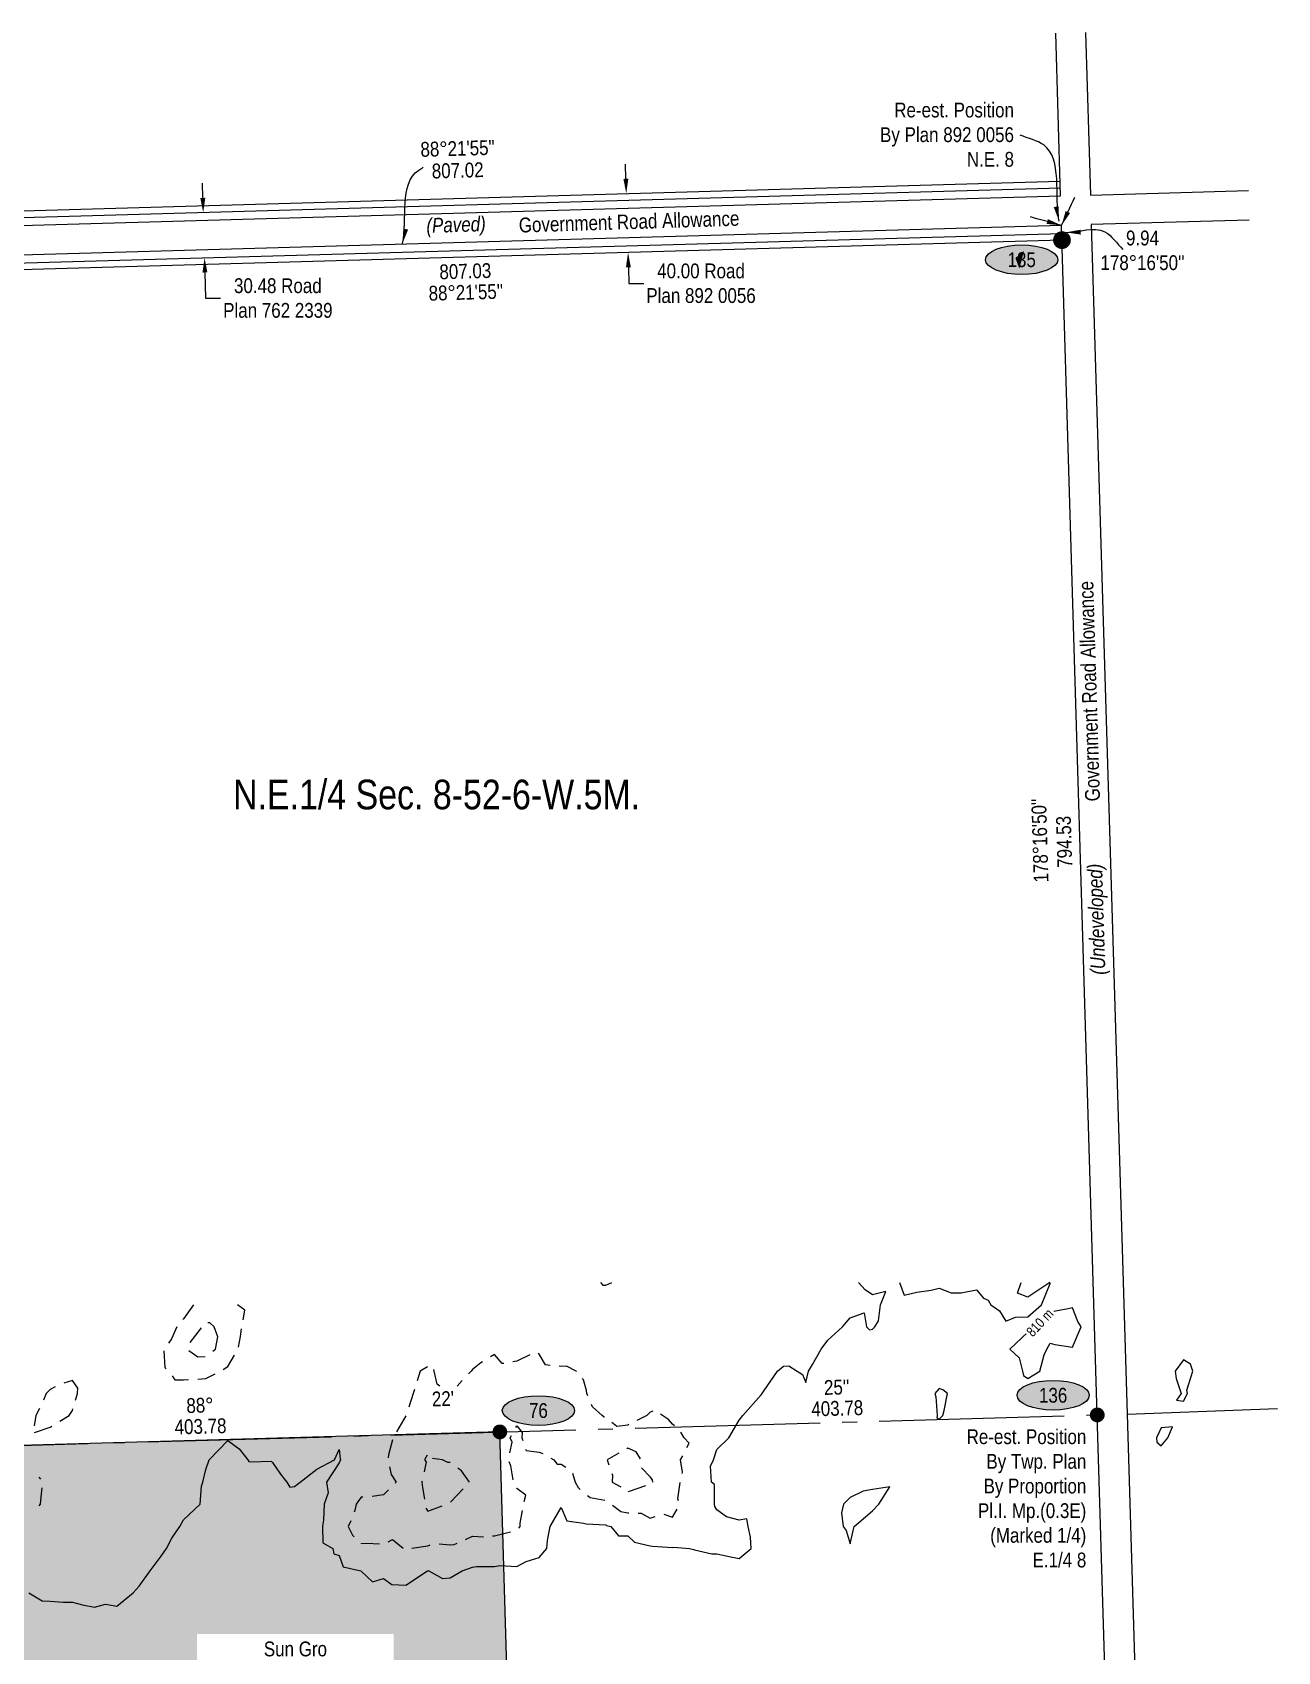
# Model space of a CAD drawing. Extents: x 637633 to 644092, y 5921573 to 5931294.
# Drawn here: x 642823 to 643664, y 5927222 to 5928317 of the extents above; entities that cross this region are included whole.
import ezdxf
from ezdxf.enums import TextEntityAlignment as Align

# ---------------------------------------------------------------- set-up
doc = ezdxf.new("R2010")
doc.units = 0
doc.header["$LTSCALE"] = 5
doc.linetypes.add('DASHED2', pattern=[3.75, 2.5, -1.25])
doc.linetypes.add('foc-QUARTERLINE', pattern=[33, 25, -3, 2, -3])
doc.layers.add('C-AR-T', color=13, linetype='Continuous', lineweight=9)
doc.layers.add('T-TEXT', color=48, linetype='Continuous', lineweight=18)
for name, color, linetype in [('C-SYMBOL', 7, 'Continuous'), ('CG-NOTES', 7, 'Continuous'), ('Contour_Line_Intermediate', 254, 'Continuous'), ('Contour_Line_Major', 254, 'Continuous'), ('FEATURE_LABEL', 7, 'Continuous'), ('L-BD', 7, 'Continuous'), ('L-BD1', 253, 'Continuous'), ('L-MON', 1, 'Continuous'), ('L-QSEC', 8, 'foc-QUARTERLINE'), ('L-ROAD-T', 7, 'Continuous'), ('L-SEC', 7, 'Continuous'), ('L-TITLEDB', 4, 'Continuous'), ('L-TITLEDB-T', 4, 'Continuous'), ('P-ELEVATION', 7, 'Continuous'), ('P-PROPOSED', 10, 'Continuous'), ('P-PROPOSED-H', 21, 'Continuous')]:
    doc.layers.add(name, color=color, linetype=linetype)
doc.styles.add('175L', font='ARIALN.TTF', dxfattribs={"height": 20})
doc.styles.add('80', font='ARIALN.TTF', dxfattribs={"height": 10})
doc.styles.add('80CG', font='ARIALN.TTF', dxfattribs={"height": 10})
doc.styles.add('80L', font='ARIALN.TTF', dxfattribs={"height": 10})
doc.styles.add('80LS', font='ARIALNI.TTF', dxfattribs={"height": 10})
doc.styles.get("Standard").update_dxf_attribs({"font": 'ARIALN.TTF'})
doc.dimstyles.new('Compass 5 000', dxfattribs={"dimscale": 5, "dimtxt": 9, "dimasz": 2, "dimexe": 0.2, "dimexo": 0.0625, "dimgap": 0.5, "dimtad": 0, "dimtih": 1, "dimtoh": 1, "dimzin": 0, "dimdsep": 46, "dimtxsty": '80CG', "dimcen": 0.1, "dimse1": 1, "dimse2": 1, "dimclrd": 256, "dimclrt": 256, "dimaunit": 1, "dimadec": 4, "dimazin": 0, "dimtfac": 0.06, "dimtofl": 0, "dimtmove": 0, "dimatfit": 1, "dimfxl": 0.2, "dimtolj": 1, "dimtzin": 0, "dimlwd": -1, "dimarcsym": 0})

# ---------------------------------------------------------------- blocks, each defined once
blk = doc.blocks.new('fdia')
at = {"color": 255, "const_width": 1}
blk.add_lwpolyline([(-0.5, 0, 1), (0.5, 0, 1)], format="xyb", close=True, dxfattribs=at)
blk = doc.blocks.new('Fdiaa')
blk.add_blockref('fdia', (0, 0))
blk = doc.blocks.new('fdib')
at = {"color": 1, "const_width": 1.6}
blk.add_lwpolyline([(-0.4, 0, 1), (0.4, 0, 1)], format="xyb", close=True, dxfattribs=at)
at = {"color": 1}
blk.add_circle((0, 0), 0.8, dxfattribs=at)
blk = doc.blocks.new('Fdibb')
blk.add_blockref('fdib', (0, 0))
blk = doc.blocks.new('fdicc')
for name in ['Fdibb', 'Fdiaa']:
    blk.add_blockref(name, (0, 0))
blk = doc.blocks.new('FDI')
blk.add_blockref('fdicc', (0, 0))
blk = doc.blocks.new('PLIA')
at = {"color": 255, "const_width": 1}
blk.add_lwpolyline([(-0.5, 0, 1), (0.5, 0, 1)], format="xyb", close=True, dxfattribs=at)
blk = doc.blocks.new('PLIAA')
blk.add_blockref('PLIA', (0, 0))
blk = doc.blocks.new('PLIB')
at = {"color": 1}
blk.add_circle((0, 0), 0.8, dxfattribs=at)
blk = doc.blocks.new('PLIBB')
blk.add_blockref('PLIB', (0, 0))
blk = doc.blocks.new('PLICC')
for name in ['PLIAA', 'PLIBB']:
    blk.add_blockref(name, (0, 0))
blk = doc.blocks.new('PLI')
blk.add_blockref('PLICC', (0, 0))
blk = doc.blocks.new('*D72')
at = {"layer": 'L-TITLEDB-T', "transparency": 16777216}
for p, q in [((642937.6, 5928204.8), (642937.3, 5928214.8)), ((642939, 5928154.3), (642939.5, 5928137)), ((642939.5, 5928137), (642949.5, 5928137))]:
    blk.add_line(p, q, dxfattribs=at)
for points in [[(642939.3, 5928204.8), (642935.9, 5928204.7), (642937.9, 5928194.8)], [(642940.7, 5928154.4), (642937.4, 5928154.3), (642938.8, 5928164.3)]]:
    blk.add_solid(points, dxfattribs=at)
at = {"layer": 'L-TITLEDB-T', "transparency": 16777216, "insert": (642988.3, 5928137), "char_height": 10, "attachment_point": 5, "style": '80CG'}
blk.add_mtext('\\A1;30.48 Road\\PPlan 762 2339', dxfattribs=at)
blk = doc.blocks.new('*D73')
at = {"layer": 'L-TITLEDB-T', "transparency": 16777216}
for p, q in [((643223.4, 5928217.6), (643223.1, 5928227.6)), ((643225.1, 5928157.8), (643225.4, 5928147)), ((643225.4, 5928147), (643235.4, 5928147))]:
    blk.add_line(p, q, dxfattribs=at)
for points in [[(643225, 5928217.7), (643221.7, 5928217.6), (643223.6, 5928207.6)], [(643226.7, 5928157.9), (643223.4, 5928157.8), (643224.8, 5928167.8)]]:
    blk.add_solid(points, dxfattribs=at)
at = {"layer": 'L-TITLEDB-T', "transparency": 16777216, "insert": (643274.1, 5928147), "char_height": 10, "attachment_point": 5, "style": '80CG'}
blk.add_mtext('\\A1;40.00 Road\\PPlan 892 0056', dxfattribs=at)
blk = doc.blocks.new('label_road_undeveloped')
at = {"layer": 'L-ROAD-T', "style": '80L'}
blk.add_text('Government Road Allowance', height=10, dxfattribs=at).set_placement((0, 0), align=Align.MIDDLE_CENTER)
at = {"layer": 'T-TEXT', "style": '80LS'}
blk.add_text('(Undeveloped)', height=10, dxfattribs=at).set_placement((-154.2, 0), align=Align.MIDDLE_CENTER)
blk = doc.blocks.new('we')
at = {"layer": 'P-ELEVATION'}
h = blk.add_hatch(color=111, dxfattribs=at)
h.dxf.hatch_style = 1
edge = h.paths.add_edge_path()
edge.add_ellipse((0, 0), major_axis=(-24.4, 0), ratio=0.410256, start_angle=0, end_angle=360)
at = {"layer": 'P-ELEVATION', "color": 7, "flags": 128}
blk.add_lwpolyline([(0, 0, 12.5, 0, 0), (-12.4, -6.4, 0, 0, 0)], format="xyseb", dxfattribs=at)
at = {"layer": 'P-ELEVATION', "color": 7}
blk.add_ellipse((0, 0), major_axis=(-24.4, 0), ratio=0.410256, dxfattribs=at)
at = {"layer": 'P-ELEVATION', "style": '80'}
blk.add_attdef('ELEVATION', text='', height=10, dxfattribs=at).set_placement((0, 0), align=Align.MIDDLE_CENTER)
blk = doc.blocks.new('*U96')
at = {"layer": 'P-ELEVATION'}
h = blk.add_hatch(color=111, dxfattribs=at)
h.dxf.hatch_style = 1
edge = h.paths.add_edge_path()
edge.add_ellipse((0, 0), major_axis=(-24.4, 0), ratio=0.410256, start_angle=0, end_angle=360)
at = {"layer": 'P-ELEVATION', "color": 7, "flags": 128}
blk.add_lwpolyline([(0, 0, 12.5, 0, 0), (-4.3, 1.1, 0, 0, 0)], format="xyseb", dxfattribs=at)
at = {"layer": 'P-ELEVATION', "color": 7}
blk.add_ellipse((0, 0), major_axis=(-24.4, 0), ratio=0.410256, dxfattribs=at)
at = {"layer": 'P-ELEVATION', "style": '80'}
blk.add_attdef('ELEVATION', text='', height=10, dxfattribs=at).set_placement((0, 0), align=Align.MIDDLE_CENTER)

msp = doc.modelspace()

# ---------------------------------------------------------------- hatches: boundary and pattern name
at = {"layer": 'P-PROPOSED-H'}
h = msp.add_hatch(color=256, dxfattribs=at)
h.dxf.hatch_style = 1
h.paths.add_polyline_path([(642734.709, 5927359.339), (642711.41, 5928153.199), (642512.154, 5928147.51), (642510.202, 5927889.821), (642559.417, 5927897.728), (642578.447, 5927779.28), (642459.999, 5927760.25), (642440.969, 5927878.698), (642490.183, 5927886.605), (642492.154, 5928146.939), (642053.202, 5928134.405), (642076.776, 5927340.661), (641926.878, 5927336.405), (641981.205, 5925507.198), (642050.694, 5925467.845), (642167.94, 5925444.953), (642476.764, 5925280.887), (642645.471, 5925218.506), (642744.17, 5925224.294), (642799.574, 5925180.101), (642943.17, 5925110.471), (643004.714, 5925067.15), (642984.115, 5925758.367), (643186.217, 5925764.217), (643162.077, 5926566.986), (643138.211, 5927370.795)])

# ---------------------------------------------------------------- linework, layer by layer
at = {"layer": 'Contour_Line_Intermediate', "linetype": 'DASHED2', "elevation": 805.778, "flags": 128}
for points in [[(643206.134, 5927471.744), (643207.882, 5927469.884), (643209.745, 5927470.016), (643213.933, 5927471.744)], [(642931.439, 5927456.757), (642924.579, 5927447.252), (642920.017, 5927441.772), (642916.511, 5927433.716), (642911.331, 5927426.785), (642912.017, 5927414.242), (642914.659, 5927411.799), (642918.76, 5927405.987), (642924.579, 5927405.908), (642934.278, 5927406.496), (642939.588, 5927406.955), (642949.565, 5927411.799), (642954.597, 5927415.042), (642961.444, 5927426.785), (642963.008, 5927435.184), (642963.943, 5927441.772), (642965.934, 5927453.091), (642960.97, 5927456.757)], [(643097.731, 5927401.67), (643095.85, 5927402.978), (643093.881, 5927411.799), (643093.211, 5927415.33), (643089.675, 5927414.859), (643084.468, 5927411.799), (643081.886, 5927404.02), (643079.776, 5927396.812), (643074.993, 5927382.153), (643074.986, 5927381.826), (643074.667, 5927381.65), (643066.123, 5927366.839), (643063.112, 5927355.301), (643062.543, 5927351.853), (643064.821, 5927342.023), (643068.242, 5927336.866), (643059.658, 5927328.343), (643049.545, 5927326.769), (643044.649, 5927326.596), (643041.101, 5927321.881), (643040.39, 5927317.627), (643035.817, 5927306.894), (643038.72, 5927300.974), (643044.649, 5927295.47), (643048.276, 5927295.529), (643059.658, 5927295.002), (643065.814, 5927298.055), (643073.148, 5927291.908), (643074.378, 5927291.619), (643074.667, 5927291.505), (643076.808, 5927291.908), (643089.675, 5927293.747), (643093.148, 5927295.376), (643104.684, 5927294.541), (643107.478, 5927294.698), (643119.693, 5927300.261), (643127.625, 5927299.828), (643134.701, 5927300.647), (643146.417, 5927303.606), (643149.71, 5927304.108), (643152.008, 5927306.894), (643151.917, 5927309.098), (643154.242, 5927321.881), (643155.863, 5927328.024), (643149.71, 5927332.542), (643147.75, 5927334.91), (643147.609, 5927336.866), (643145.756, 5927347.905), (643143.823, 5927351.853), (643146.624, 5927363.757), (643145.3, 5927366.839), (643149.71, 5927375.012), (643153.236, 5927370.36), (643153.079, 5927366.839), (643155.999, 5927358.133), (643164.719, 5927357.095), (643168.545, 5927355.673), (643174.709, 5927351.853), (643176.901, 5927349.031), (643179.728, 5927349.066), (643186.922, 5927344.051), (643189.074, 5927336.866), (643191.059, 5927333.196), (643194.736, 5927329.939), (643199.262, 5927326.399), (643209.745, 5927324.498), (643211.457, 5927323.59), (643213.685, 5927321.881), (643219.933, 5927317.067), (643224.754, 5927316.123), (643233.699, 5927315.825), (643239.762, 5927312.597), (643248.339, 5927315.457), (643254.771, 5927313.105), (643259.788, 5927321.881), (643258.365, 5927325.47), (643260.136, 5927336.866), (643261.485, 5927343.571), (643260.303, 5927351.853), (643266.023, 5927363.088), (643262.714, 5927366.839), (643259.761, 5927371.822), (643254.771, 5927375.973), (643252.22, 5927379.278), (643248.005, 5927381.826), (643243.445, 5927385.503), (643239.762, 5927384.08), (643237.438, 5927381.826), (643224.754, 5927375.464), (643217.305, 5927374.388), (643209.745, 5927380.772), (643208.752, 5927380.834), (643207.387, 5927381.826), (643200.774, 5927387.854), (643196.976, 5927396.812), (643196.729, 5927398.802), (643194.736, 5927405.921), (643191.788, 5927408.855), (643189.793, 5927411.799), (643183.218, 5927415.283), (643179.728, 5927415.108), (643168.949, 5927416.022), (643164.719, 5927423.357), (643162.726, 5927424.795), (643149.71, 5927418.613), (643139.839, 5927416.928), (643134.701, 5927423.199), (643125.404, 5927417.5), (643119.693, 5927412.991), (643118.857, 5927411.799), (643109.291, 5927401.699)], [(642827.181, 5927320.838), (642827.945, 5927321.881), (642828.914, 5927331.262), (642829.571, 5927336.866), (642827.181, 5927340.261)]]:
    msp.add_lwpolyline(points, dxfattribs=at)
at = {"layer": 'Contour_Line_Intermediate', "linetype": 'DASHED2', "flags": 128}
for points, elevation in [([(642947.812, 5927434.996), (642945.275, 5927441.772), (642942.26, 5927444.44), (642939.588, 5927444.822), (642936.981, 5927441.772), (642928.849, 5927431.047), (642927.082, 5927426.785), (642934.245, 5927421.45), (642939.588, 5927421.724), (642946.19, 5927426.785)], 806.777), ([(642853.151, 5927400.421), (642849.536, 5927405.634), (642840.364, 5927402.64), (642834.527, 5927399.54), (642831.896, 5927396.812), (642829.911, 5927392.203), (642824.952, 5927381.826), (642822.738, 5927370.054), (642834.527, 5927373.999), (642847.335, 5927381.826), (642849.536, 5927385.312), (642852.987, 5927396.812)], 805.778), ([(643117.787, 5927336.866), (643112.367, 5927344.538), (643104.684, 5927350.09), (643103.022, 5927350.193), (643099.603, 5927351.853), (643090.965, 5927353.14), (643089.675, 5927356.138), (643087.255, 5927351.853), (643088.439, 5927350.619), (643085.632, 5927336.866), (643086.034, 5927333.231), (643087.895, 5927321.881), (643087.745, 5927319.952), (643089.675, 5927317.32), (643102.327, 5927321.881), (643104.684, 5927323.039)], 806.777), ([(643241.539, 5927336.866), (643241.249, 5927338.351), (643239.762, 5927340.501), (643234.095, 5927346.194), (643233.812, 5927351.853), (643230.198, 5927357.289), (643224.754, 5927359.896), (643210.79, 5927351.853), (643214.345, 5927341.46), (643214.095, 5927336.866), (643221.058, 5927333.177), (643224.754, 5927330.34), (643237.807, 5927334.914), (643239.762, 5927334.754)], 806.777)]:
    msp.add_lwpolyline(points, close=True, dxfattribs=dict(at, elevation=elevation))
at = {"layer": 'Contour_Line_Major', "elevation": 804.778, "flags": 128}
for points in [[(642820.012, 5927261.935), (642829.135, 5927256.551), (642834.527, 5927256.366), (642843.321, 5927255.73), (642849.536, 5927255.654), (642856.426, 5927253.828), (642864.545, 5927252.373), (642871.981, 5927254.374), (642879.553, 5927253.018), (642890.541, 5927261.935), (642894.562, 5927266.594), (642901.995, 5927276.921), (642909.571, 5927286.862), (642913.106, 5927291.908), (642916.743, 5927299.069), (642922.192, 5927306.894), (642924.579, 5927311.289), (642935.804, 5927321.881), (642936.824, 5927334.106), (642937.585, 5927336.866), (642939.588, 5927345.348), (642941.859, 5927351.853), (642954.597, 5927365.069), (642962.063, 5927359.308), (642967.994, 5927351.853), (642968.629, 5927350.878), (642969.606, 5927350.634), (642983.785, 5927351.025), (642984.614, 5927350.152), (642990.091, 5927342.335), (642994.279, 5927336.866), (642996.298, 5927333.547), (642999.623, 5927333.956), (643003.461, 5927336.866), (643014.632, 5927345.644), (643026.484, 5927351.853), (643029.64, 5927358.849), (643030.358, 5927352.569), (643030.695, 5927351.853), (643029.64, 5927349.911), (643021.257, 5927336.866), (643022.309, 5927329.547), (643019.597, 5927321.881), (643019.181, 5927311.437), (643018.501, 5927306.894), (643018.634, 5927295.904), (643025.383, 5927291.908), (643026.064, 5927288.337), (643029.64, 5927287.163), (643032.369, 5927279.646), (643044.405, 5927276.921), (643044.463, 5927276.735), (643044.649, 5927276.578), (643052.195, 5927269.469), (643059.658, 5927271.655), (643065.379, 5927267.648), (643074.667, 5927267.122), (643089.441, 5927276.921), (643089.675, 5927277.021), (643089.771, 5927277.017), (643090.325, 5927276.921), (643099.579, 5927271.823), (643104.684, 5927272.111), (643112.683, 5927276.921), (643119.693, 5927279.351), (643122.52, 5927279.745), (643134.701, 5927279.751), (643138.193, 5927280.407), (643149.71, 5927279.803), (643155.91, 5927283.112), (643164.719, 5927285.825), (643170.008, 5927291.908), (643170.331, 5927297.511), (643172.29, 5927306.894), (643179.728, 5927319.748), (643183.546, 5927310.707), (643194.736, 5927309.035), (643196.452, 5927308.606), (643209.745, 5927307.898), (643210.313, 5927307.461), (643213.207, 5927306.894), (643218.372, 5927300.522), (643224.754, 5927300.587), (643229.095, 5927296.243), (643239.762, 5927293.898), (643241.418, 5927293.56), (643254.771, 5927292.666), (643255.832, 5927292.967), (643266.309, 5927291.908), (643269.178, 5927291.307), (643269.78, 5927291.197), (643281.299, 5927288.424), (643284.789, 5927288.349), (643294.289, 5927286.407), (643299.797, 5927285.18), (643308.074, 5927291.908), (643307.453, 5927299.553), (643305.934, 5927306.894), (643304.93, 5927312.018), (643299.797, 5927311.169), (643291.243, 5927313.339), (643284.789, 5927318.177), (643283.339, 5927320.433), (643283.144, 5927321.881), (643283.093, 5927335.174), (643281.205, 5927336.866), (643280.476, 5927347.547), (643282.487, 5927351.853), (643284.789, 5927358.868), (643292.928, 5927366.839), (643299.797, 5927378.812), (643302.302, 5927381.826), (643314.806, 5927395.964), (643315.391, 5927396.812), (643316.75, 5927398.753), (643325.849, 5927411.799), (643329.815, 5927415.273), (643333.404, 5927415.383), (643339.108, 5927411.799), (643342.67, 5927409.647), (643344.823, 5927404.201), (643346.765, 5927411.799), (643349.404, 5927416.372), (643355.244, 5927426.785), (643359.832, 5927432.791), (643369.63, 5927441.772), (643374.841, 5927447.87), (643384.316, 5927451.232), (643385.781, 5927441.772), (643387.947, 5927439.871), (643389.85, 5927440.219), (643391.518, 5927441.772), (643393.861, 5927445.777), (643395.317, 5927456.757), (643398.902, 5927465.796), (643389.85, 5927463.475), (643384.891, 5927466.793), (643380.545, 5927471.744)], [(643408.134, 5927471.744), (643411.245, 5927463.135), (643419.867, 5927465.163), (643429.633, 5927466.509), (643434.876, 5927467.88), (643442.949, 5927464.819), (643449.884, 5927464.762), (643460.051, 5927466.909), (643464.893, 5927461.08), (643467.919, 5927459.779), (643469.909, 5927456.757), (643475.794, 5927452.656), (643479.902, 5927445.706), (643486.512, 5927448.371), (643494.911, 5927448.562), (643504.034, 5927456.757), (643509.919, 5927471.149), (643510.082, 5927471.744)], [(643509.721, 5927471.744), (643494.911, 5927461.768), (643487.797, 5927464.641), (643490.23, 5927471.744)]]:
    msp.add_lwpolyline(points, dxfattribs=at)
for points in [[(643530.878, 5927441.772), (643528.645, 5927445.484), (643524.928, 5927454.734), (643522.126, 5927453.96), (643509.919, 5927451.793), (643500.747, 5927441.772), (643494.911, 5927438.191), (643482.583, 5927426.785), (643488.944, 5927420.827), (643491.163, 5927411.799), (643491.927, 5927408.82), (643494.911, 5927406.95), (643502.999, 5927411.799), (643505.91, 5927422.782), (643507.588, 5927426.785), (643509.919, 5927430.854), (643512.955, 5927429.816), (643524.928, 5927428.134)], [(643606.227, 5927411.799), (643604.721, 5927416.541), (643599.972, 5927419.613), (643594.301, 5927411.799), (643595.084, 5927406.918), (643598.363, 5927396.812), (643595.3, 5927392.147), (643599.972, 5927391.529), (643602.713, 5927396.812), (643602.236, 5927399.073)], [(643440.504, 5927396.812), (643437.337, 5927399.27), (643434.876, 5927400.233), (643432.045, 5927396.812), (643432.609, 5927394.549), (643433.661, 5927381.826), (643433.338, 5927380.291), (643434.876, 5927379.413), (643437.3, 5927381.826), (643438.312, 5927385.257)], [(643592.458, 5927374.323), (643584.963, 5927373.628), (643581.769, 5927366.839), (643581.896, 5927363.777), (643584.963, 5927361.421), (643589.357, 5927366.839)], [(643456.006, 5927351.853), (643452.978, 5927354.942), (643449.884, 5927356.526), (643445.631, 5927351.853), (643445.001, 5927346.977), (643449.884, 5927339.573)], [(643401.694, 5927333.707), (643389.85, 5927331.934), (643383.674, 5927330.7), (643374.841, 5927326.399), (643370.235, 5927321.881), (643369.002, 5927316.051), (643370.178, 5927306.894), (643372.13, 5927304.188), (643374.841, 5927295.082), (643377.424, 5927306.894), (643389.85, 5927317.459), (643394.263, 5927321.881)]]:
    msp.add_lwpolyline(points, close=True, dxfattribs=at)
at = {"layer": 'L-QSEC'}
for p, q in [((642734.709, 5927359.339), (643541.713, 5927382.25)), ((643561.815, 5927382.853), (643663.505, 5927386.608))]:
    msp.add_line(p, q, dxfattribs=at)
at = {"layer": 'L-SEC'}
for p, q in [((643537.095, 5928206.629), (643643.927, 5928209.664)), ((641902.419, 5928160.191), (643516.991, 5928206.058)), ((643517.589, 5928186.14), (641903.009, 5928140.055)), ((643644.357, 5928189.758), (643537.692, 5928186.714))]:
    msp.add_line(p, q, dxfattribs=at)
at = {"layer": 'L-SEC', "flags": 128}
for points in [[(643516.991, 5928206.058), (643513.691, 5928316.02)], [(643533.795, 5928316.593), (643537.095, 5928206.629)], [(641903.009, 5928140.055), (641926.887, 5927336.406), (641950.741, 5926532.765), (641974.611, 5925729.159), (641998.486, 5924925.504), (642806.144, 5924949.192), (643613.789, 5924972.881), (643590.226, 5925775.912), (643565.855, 5926578.393), (643541.713, 5927382.25), (643517.589, 5928186.14)], [(643537.692, 5928186.714), (643561.815, 5927382.853), (643585.957, 5926579.017), (643610.328, 5925776.522)]]:
    msp.add_lwpolyline(points, dxfattribs=at)
at = {"layer": 'L-TITLEDB'}
for points in [[(643516.837, 5928211.207), (642713.281, 5928188.414), (642500.111, 5928182.348), (642485.118, 5928181.919), (641902.268, 5928165.369), (641902.129, 5928170.123), (642485.042, 5928186.658), (642500.034, 5928187.085), (642713.132, 5928193.168), (643516.694, 5928215.961)], [(643517.887, 5928176.207), (642711.411, 5928153.199), (642515.898, 5928147.617), (642500.68, 5928147.182), (642495.88, 5928147.045), (642490.687, 5928146.897), (641903.304, 5928130.125), (641903.162, 5928134.912), (642490.613, 5928151.591), (642500.606, 5928151.876), (642714.219, 5928157.956), (643517.751, 5928180.748)]]:
    msp.add_lwpolyline(points, dxfattribs=at)
at = {"layer": 'P-PROPOSED', "flags": 128}
msp.add_lwpolyline([(643162.077, 5926566.986), (643138.211, 5927370.795), (642734.709, 5927359.339), (642711.41, 5928153.199), (642512.154, 5928147.51), (642510.202, 5927889.821), (642559.417, 5927897.728), (642578.447, 5927779.28), (642459.999, 5927760.25), (642440.969, 5927878.698), (642490.183, 5927886.605), (642492.154, 5928146.939), (642053.202, 5928134.405), (642076.786, 5927340.661), (641926.887, 5927336.406), (641981.205, 5925507.198)], dxfattribs=at)

# ---------------------------------------------------------------- block references
at = {"layer": 'CG-NOTES', "color": 3, "rotation": 91.78236387388425}
msp.add_blockref('label_road_undeveloped', (643536.302, 5927871.354), dxfattribs=at)
at = {"layer": 'L-MON'}
for name, p, xscale, yscale, zscale in [('FDI', (643517.872, 5928176.207), 4.999999999999972, 4.999999999999972, 4.999999999999972), ('PLI', (643138.211, 5927370.795), 4.998619999999996, 4.998619999999996, 4.998619999999996)]:
    msp.add_blockref(name, p, dxfattribs=dict(at, xscale=xscale, yscale=yscale, zscale=zscale))
at = {"layer": 'L-MON', "xscale": 0.999724, "yscale": 0.999724, "zscale": 0.999724}
for name, p, values in [('*U96', (643490.689, 5928162.978), {'ELEVATION': '135'}), ('we', (643511.908, 5927395.569), {'ELEVATION': '136'}), ('we', (643164.269, 5927385.225), {'ELEVATION': '76'})]:
    msp.add_blockref(name, p, dxfattribs=at).add_auto_attribs(values)

# ---------------------------------------------------------------- texts
at = {"layer": 'C-SYMBOL', "color": 3, "style": '175L'}
msp.add_text('N.E.1/4 Sec. 8-52-6-W.5M.', height=19.99448, dxfattribs=at).set_placement((643095.505, 5927785.562), align=Align.BOTTOM_CENTER)
at = {"layer": 'L-BD', "style": '80L'}
for s, height, rotation, p in [('88°21\'55"', 9.9972, 1.635, (643084.757, 5928232.473)), ('807.02', 9.9972, 1.635, (643092.384, 5928217.846)), ("178°16'50''", 9.99724, 91.72, (643508.815, 5927742.234)), ('794.53', 9.9972, 91.72, (643524.86, 5927752.205))]:
    msp.add_text(s, height=height, rotation=rotation, dxfattribs=at).set_placement(p)
for s, height, rotation, p in [('807.03', 9.9972, 1.6342, (643114.912, 5928155.209)), ("88%%D21'55''", 9.99724, 1.6342, (643115.319, 5928140.969)), ("25''", 9.9972, 1.6262, (643365.699, 5927401.006)), ('403.78', 9.9972, 1.6262, (643366.104, 5927386.766))]:
    msp.add_text(s, height=height, rotation=rotation, dxfattribs=at).set_placement(p, align=Align.MIDDLE)
at = {"layer": 'L-BD', "insert": (643572.27, 5928182.634), "char_height": 9.99724, "width": 25.57046, "attachment_point": 2, "style": '80L'}
msp.add_mtext("9.94 178°16'50''", dxfattribs=at)
at = {"layer": 'L-BD1', "style": '80L'}
for s, p in [("22'", (643099.782, 5927393.299)), ('88%%D', (642935.684, 5927388.798)), ('403.78', (642936.088, 5927374.558))]:
    msp.add_text(s, height=9.9972, rotation=1.6262, dxfattribs=at).set_placement(p, align=Align.MIDDLE)
at = {"layer": 'L-MON', "insert": (643485.447, 5928269.13), "char_height": 9.99724, "attachment_point": 3, "style": '80L', "bg_fill": 3, "box_fill_scale": 1.15, "bg_fill_color": 256, "bg_fill_true_color": 256, "bg_fill_transparency": 0}
msp.add_mtext_dynamic_manual_height_columns('Re-est. Position\\PBy Plan 892 0056\\PN.E. 8', width=90.75058, gutter_width=49.986, heights=[0], dxfattribs=at)

# ---------------------------------------------------------------- dimensions: what is measured, and where the dimension line sits
at = {"layer": 'L-TITLEDB-T'}
dim = msp.add_linear_dim(base=(642938.759, 5928164.325), p1=(642949.497, 5928195.114), p2=(642950.361, 5928164.654), angle=271.62481, text='30.48 Road\\PPlan 762 2339', dimstyle='Compass 5 000', dxfattribs=at)
dim.commit()
dim.dimension.update_dxf_attribs({"geometry": '*D72', "text_midpoint": (642988.282, 5928136.987), "dimtype": 161})

# ---------------------------------------------------------------- leaders
at = {"layer": 'L-BD', "path_type": 1}
for points in [[(643517.589, 5928186.14), (643526.544, 5928205.141)], [(643517.589, 5928186.14), (643496.662, 5928191.852)], [(643520.597, 5928181.451), (643546.759, 5928181.853), (643559.075, 5928169.785)]]:
    msp.add_leader(points, dimstyle='Compass 5 000', override={"dimgap": 0.5, "dimtad": 0}, dxfattribs=at)

# ---------------------------------------------------------------- next in the draw order: texts
at = {"layer": 'C-AR-T', "insert": (643000.166, 5927197.622), "char_height": 10, "attachment_point": 5, "style": '80CG', "bg_fill": 2}
msp.add_mtext('Sun Gro\\PSurface Materials - Peat\\PSML 780114\\P(To be Amended)', dxfattribs=at)
at = {"layer": 'FEATURE_LABEL', "color": 7, "insert": (643493.173, 5927439.168), "char_height": 6.7129, "width": 21.52186, "attachment_point": 1, "rotation": 46.790415, "bg_fill": 3, "box_fill_scale": 1.15, "bg_fill_color": 256, "bg_fill_true_color": 256, "bg_fill_transparency": 0}
msp.add_mtext('810 m', dxfattribs=at)
at = {"layer": 'L-MON', "insert": (643534.313, 5927372.563), "char_height": 9.99724, "attachment_point": 3, "style": '80L', "bg_fill": 3, "box_fill_scale": 1.15, "bg_fill_color": 256, "bg_fill_true_color": 256, "bg_fill_transparency": 0}
msp.add_mtext_dynamic_manual_height_columns('Re-est. Position\\PBy Twp. Plan\\PBy Proportion\\PPl.I. Mp.(0.3E)\\P(Marked 1/4)\\PE.1/4 8', width=90.75058, gutter_width=49.986, heights=[0], dxfattribs=at)
at = {"layer": 'L-ROAD-T', "insert": (643225.328, 5928193.63), "char_height": 10, "width": 149.25572, "attachment_point": 2, "rotation": 1.801133, "style": '80L', "bg_fill": 3, "box_fill_scale": 1.15, "bg_fill_color": 256, "bg_fill_true_color": 256, "bg_fill_transparency": 0}
msp.add_mtext('Government Road Allowance', dxfattribs=at)
at = {"layer": 'T-TEXT', "insert": (643108.484, 5928191.666), "char_height": 10, "width": 40.50139, "attachment_point": 2, "rotation": 1.801133, "style": '80LS', "bg_fill": 3, "box_fill_scale": 1.15, "bg_fill_color": 256, "bg_fill_true_color": 256, "bg_fill_transparency": 0}
msp.add_mtext('(Paved)', dxfattribs=at)

# ---------------------------------------------------------------- next in the draw order: leaders
at = {"layer": 'L-MON', "path_type": 1}
msp.add_leader([(643515.936, 5928189.008), (643505.515, 5928240.496), (643489.595, 5928247.175)], dimstyle='Compass 5 000', override={"dimgap": 0.5, "dimtad": 0}, dxfattribs=at)

# ---------------------------------------------------------------- next in the draw order: block references
at = {"layer": 'L-MON', "xscale": 4.999999999999972, "yscale": 4.999999999999972, "zscale": 4.999999999999972}
msp.add_blockref('PLI', (643541.713, 5927382.25), dxfattribs=at)

# ---------------------------------------------------------------- next in the draw order: dimensions: what is measured, and where the dimension line sits
at = {"layer": 'L-TITLEDB-T'}
dim = msp.add_linear_dim(base=(643224.771, 5928167.845), p1=(643219.872, 5928207.541), p2=(643221.008, 5928167.738), angle=271.634182, text='40.00 Road\\PPlan 892 0056', dimstyle='Compass 5 000', dxfattribs=at)
dim.commit()
dim.dimension.update_dxf_attribs({"geometry": '*D73', "text_midpoint": (643274.101, 5928146.985), "dimtype": 161})

# ---------------------------------------------------------------- next in the draw order: leaders
at = {"layer": 'L-BD', "path_type": 1}
msp.add_leader([(643072.507, 5928173.924), (643083.41, 5928223.526), (643086.417, 5928225.405)], dimstyle='Compass 5 000', override={"dimgap": 0.5, "dimtad": 0}, dxfattribs=at)

doc.saveas('drawing.dxf')
